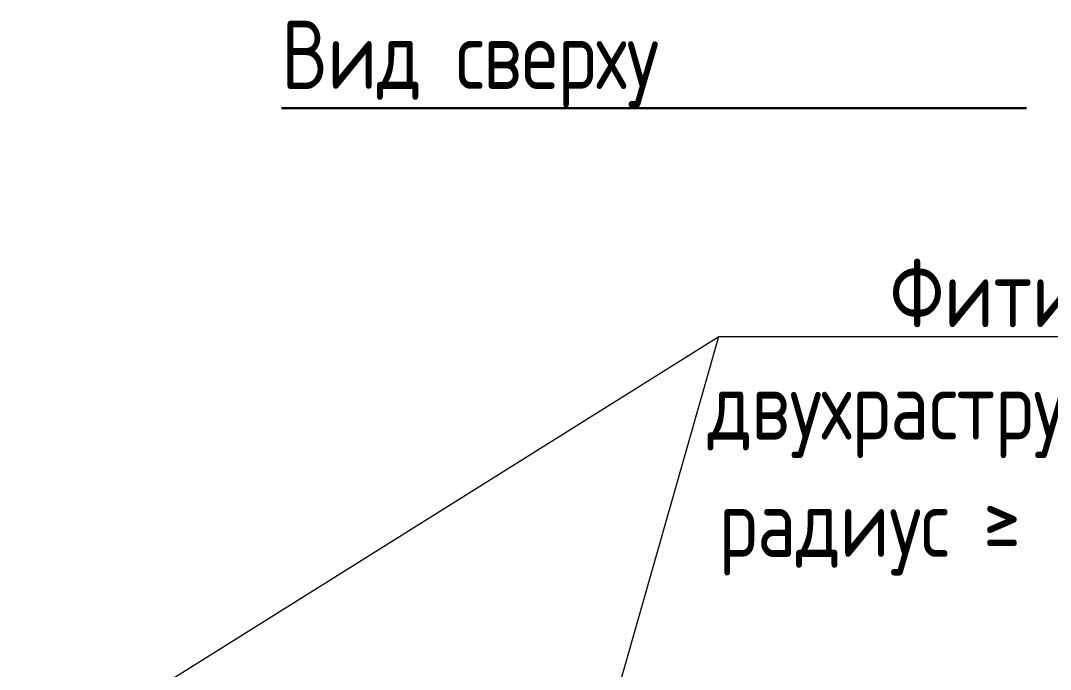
# Model space of a CAD drawing. Header units: millimetres. Extents: x -559267 to 5835, y 0 to 209897.
# Drawn here: x -558068.22 to -558030.54, y 209745.77 to 209769.52 of the extents above; entities that cross this region are included whole.
import ezdxf

# ---------------------------------------------------------------- set-up
doc = ezdxf.new("R2010")
doc.units = ezdxf.units.MM
doc.layers.add('PDF _Геометрия', color=7, linetype='Continuous')
doc.layers.add('PDF _Текст', color=7, linetype='Continuous', true_color=0x535353)
doc.styles.add('Unecom', font='GOST2304A_0.ttf', dxfattribs={"height": 2.5})

# ---------------------------------------------------------------- blocks, each defined once
blk = doc.blocks.new('ТП')
at = {"layer": 'PDF _Геометрия', "lineweight": 30}
blk.add_lwpolyline([(106.818, -131.703), (134.083, -131.703)], dxfattribs=at)
at = {"layer": 'PDF _Геометрия', "lineweight": 0}
for points in [[(97.274, -156.064), (122.821, -140.06), (166.091, -140.06)], [(118.732, -154.405), (122.821, -140.06)]]:
    blk.add_lwpolyline(points, dxfattribs=at)
at = {"layer": 'PDF _Текст', "color": 7, "char_height": 2.5, "attachment_point": 7, "style": 'Unecom'}
for s, insert in [('Вид сверху', (106.818, -131.675)), ('Фитинг медный,', (129.078, -140.299)), ('двухраструбный, угол 90°,', (122.407, -144.507)), ('радиус ≥ 60мм', (122.821, -148.803))]:
    blk.add_mtext(s, dxfattribs=dict(at, insert=insert))

msp = doc.modelspace()

# ---------------------------------------------------------------- block references
msp.add_blockref('ТП', (-558165.494, 209898.013))

doc.saveas('drawing.dxf')
